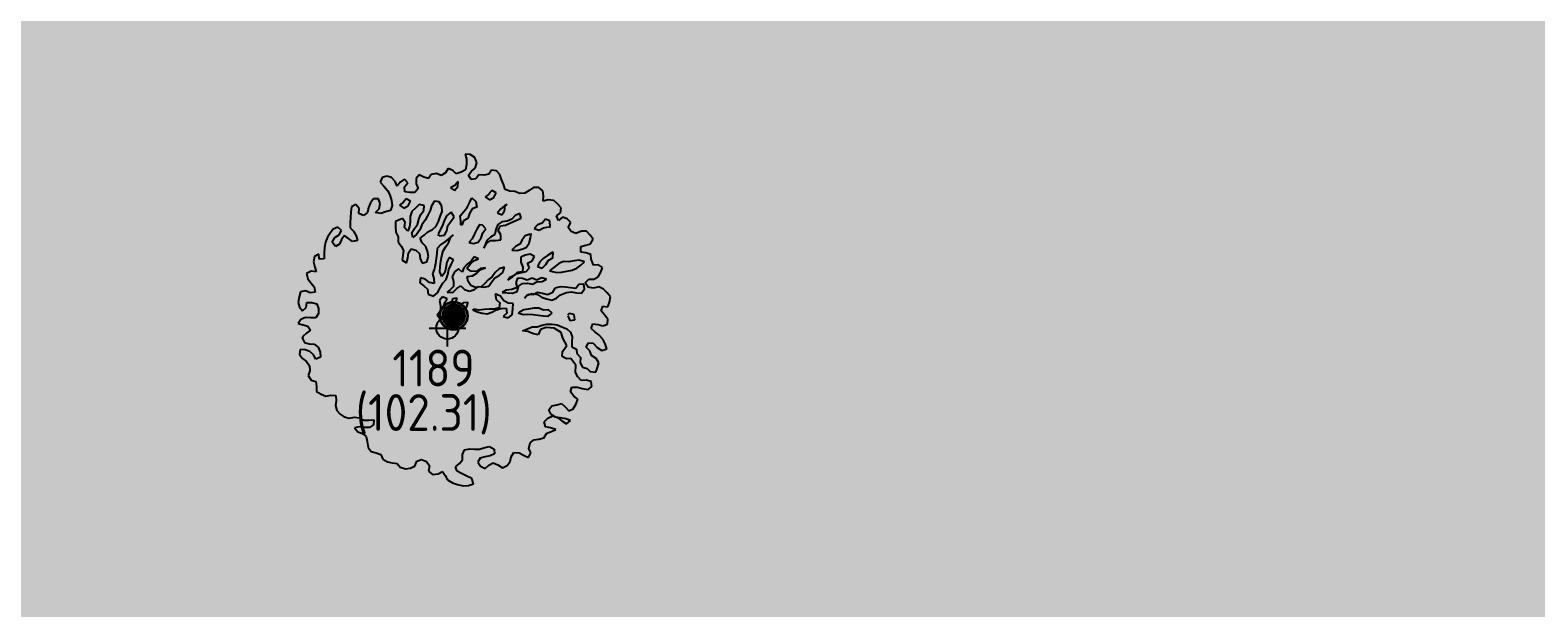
# Model space of a CAD drawing. Extents: x 9555 to 11275, y -8412 to -6382.
# Drawn here: x 10224.82 to 10233, y -8060.23 to -8057.08 of the extents above; entities that cross this region are included whole.
import ezdxf

# ---------------------------------------------------------------- set-up
doc = ezdxf.new("R2010")
doc.units = 0
doc.header["$MEASUREMENT"] = 0
doc.header["$XCLIPFRAME"] = 2
doc.header["$PDMODE"] = 33
doc.header["$PDSIZE"] = 0.12
doc.layers.get('0').update_dxf_attribs({"color": 53, "lineweight": 50})
for name, color, linetype in [('01_PROG', 7, 'Continuous'), ('02_CAT', 7, 'Continuous'), ('Conf Lotti-Retino', 253, 'Continuous'), ('GEI-Nome_P', 6, 'Continuous'), ('GEI-Punti', 7, 'Continuous'), ('Gei-Punti_3D', 3, 'Continuous'), ('GEI-Quote_P', 3, 'Continuous'), ('GEI-Simboli', 6, 'Continuous'), ('Immagine', 181, 'Continuous'), ('Ril-Aiuola_Retino', 85, 'Continuous'), ('Ril-Albero', 104, 'Continuous')]:
    doc.layers.add(name, color=color, linetype=linetype)
doc.layers.add('Ril-Albero_Tronco', color=3, linetype='Continuous', lineweight=35)
doc.styles.get("Standard").update_dxf_attribs({"font": 'isocp.shx'})
picture_1 = doc.add_image_def('image2.png', size_in_pixel=(4950, 3510))
picture_2 = doc.add_image_def('image3.png', size_in_pixel=(3510, 4950))

# ---------------------------------------------------------------- blocks, each defined once
blk = doc.blocks.new('ALB_LECCIO')
at = {"layer": 'Ril-Albero'}
for p, q in [((0.151, 1.494), (0.105, 1.496)), ((0.105, 1.496), (0.119, 1.45)), ((0.118, 1.4), (0.108, 1.351)), ((0.119, 1.45), (0.118, 1.4)), ((0.196, 1.465), (0.151, 1.494)), ((0.213, 1.417), (0.196, 1.465)), ((0.2, 1.368), (0.213, 1.417)), ((-0.663, 1.282), (-0.68, 1.239)), ((-0.619, 1.293), (-0.663, 1.282)), ((-0.575, 1.282), (-0.619, 1.293)), ((-0.543, 1.244), (-0.575, 1.282)), ((-0.456, 1.264), (-0.495, 1.238)), ((-0.423, 1.231), (-0.456, 1.264)), ((-0.319, 1.306), (-0.348, 1.271)), ((-0.348, 1.271), (-0.346, 1.222)), ((-0.277, 1.285), (-0.319, 1.306)), ((-0.233, 1.271), (-0.277, 1.285)), ((-0.207, 1.31), (-0.233, 1.271)), ((-0.159, 1.317), (-0.207, 1.31)), ((-0.117, 1.298), (-0.159, 1.317)), ((-0.077, 1.324), (-0.117, 1.298)), ((-0.051, 1.364), (-0.077, 1.324)), ((-0.008, 1.347), (-0.051, 1.364)), ((0.024, 1.314), (-0.008, 1.347)), ((0.068, 1.329), (0.024, 1.314)), ((0.108, 1.351), (0.068, 1.329)), ((0.137, 1.301), (0.164, 1.338)), ((0.161, 1.261), (0.137, 1.301)), ((0.206, 1.267), (0.161, 1.261)), ((0.164, 1.338), (0.2, 1.368)), ((0.233, 1.306), (0.206, 1.267)), ((0.281, 1.303), (0.233, 1.306)), ((0.326, 1.311), (0.281, 1.303)), ((0.351, 1.35), (0.326, 1.311)), ((0.397, 1.342), (0.351, 1.35)), ((0.428, 1.309), (0.397, 1.342)), ((0.443, 1.261), (0.428, 1.309)), ((0.462, 1.218), (0.443, 1.261)), ((-0.68, 1.239), (-0.647, 1.202)), ((-0.647, 1.202), (-0.614, 1.161)), ((-0.614, 1.161), (-0.592, 1.12)), ((-0.592, 1.12), (-0.574, 1.069)), ((-0.523, 1.202), (-0.543, 1.244)), ((-0.495, 1.238), (-0.523, 1.202)), ((-0.455, 1.194), (-0.423, 1.231)), ((-0.453, 1.149), (-0.455, 1.194)), ((-0.406, 1.141), (-0.453, 1.149)), ((-0.361, 1.143), (-0.406, 1.141)), ((-0.328, 1.18), (-0.361, 1.143)), ((-0.346, 1.222), (-0.328, 1.18)), ((0.012, 1.208), (-0.028, 1.186)), ((-0.028, 1.186), (0.007, 1.162)), ((0.007, 1.162), (0.039, 1.198)), ((0.04, 1.244), (0.012, 1.208)), ((0.039, 1.198), (0.04, 1.244)), ((0.329, 1.127), (0.292, 1.101)), ((0.323, 1.126), (0.322, 1.124)), ((0.353, 1.161), (0.323, 1.126)), ((0.392, 1.138), (0.353, 1.161)), ((0.371, 1.097), (0.392, 1.138)), ((0.477, 1.171), (0.462, 1.218)), ((0.521, 1.154), (0.477, 1.171)), ((0.567, 1.15), (0.521, 1.154)), ((0.613, 1.134), (0.567, 1.15)), ((0.659, 1.136), (0.613, 1.134)), ((0.697, 1.161), (0.659, 1.136)), ((0.74, 1.189), (0.697, 1.161)), ((0.788, 1.188), (0.74, 1.189)), ((0.824, 1.158), (0.788, 1.188)), ((0.83, 1.111), (0.824, 1.158)), ((-0.946, 1.008), (-0.952, 0.961)), ((-0.905, 1.032), (-0.946, 1.008)), ((-0.875, 0.993), (-0.905, 1.032)), ((-0.877, 0.947), (-0.875, 0.993)), ((-0.789, 1.003), (-0.797, 0.958)), ((-0.771, 1.047), (-0.789, 1.003)), ((-0.743, 1.084), (-0.771, 1.047)), ((-0.696, 1.083), (-0.743, 1.084)), ((-0.722, 0.957), (-0.69, 0.992)), ((-0.68, 1.039), (-0.696, 1.083)), ((-0.69, 0.992), (-0.68, 1.039)), ((-0.584, 0.976), (-0.63, 0.963)), ((-0.57, 1.022), (-0.584, 0.976)), ((-0.574, 1.069), (-0.57, 1.022)), ((-0.463, 1.051), (-0.5, 1.025)), ((-0.5, 1.025), (-0.461, 0.998)), ((-0.469, 1.05), (-0.47, 1.048)), ((-0.439, 1.084), (-0.469, 1.05)), ((-0.461, 0.998), (-0.421, 1.02)), ((-0.4, 1.062), (-0.439, 1.084)), ((-0.421, 1.02), (-0.4, 1.062)), ((-0.351, 0.999), (-0.386, 0.965)), ((-0.319, 1.031), (-0.351, 0.999)), ((-0.273, 1.021), (-0.319, 1.031)), ((-0.277, 0.974), (-0.273, 1.021)), ((-0.219, 0.976), (-0.241, 0.926)), ((-0.205, 1.02), (-0.219, 0.976)), ((-0.179, 1.063), (-0.205, 1.02)), ((-0.133, 1.055), (-0.179, 1.063)), ((-0.109, 1.015), (-0.133, 1.055)), ((-0.106, 0.966), (-0.109, 1.015)), ((0.093, 0.967), (0.124, 1.004)), ((0.124, 1.004), (0.146, 1.047)), ((0.172, 0.99), (0.145, 0.949)), ((0.146, 1.047), (0.168, 1.094)), ((0.168, 1.094), (0.206, 1.06)), ((0.214, 1.007), (0.172, 0.99)), ((0.206, 1.06), (0.214, 1.007)), ((0.292, 1.101), (0.331, 1.075)), ((0.331, 1.075), (0.371, 1.097)), ((0.434, 0.988), (0.404, 0.953)), ((0.47, 1.018), (0.434, 0.988)), ((0.494, 1.032), (0.47, 1.018)), ((0.47, 0.973), (0.476, 1.019)), ((0.476, 1.019), (0.494, 1.032)), ((0.827, 1.063), (0.83, 1.111)), ((0.875, 1.075), (0.827, 1.063)), ((0.926, 1.068), (0.875, 1.075)), ((0.961, 1.038), (0.926, 1.068)), ((0.993, 0.999), (0.961, 1.038)), ((0.988, 0.953), (0.993, 0.999)), ((-0.954, 0.911), (-0.958, 0.861)), ((-0.958, 0.861), (-0.958, 0.815)), ((-0.952, 0.961), (-0.954, 0.911)), ((-0.835, 0.93), (-0.877, 0.947)), ((-0.797, 0.958), (-0.835, 0.93)), ((-0.675, 0.947), (-0.722, 0.957)), ((-0.63, 0.963), (-0.675, 0.947)), ((-0.537, 0.875), (-0.538, 0.823)), ((-0.516, 0.884), (-0.537, 0.875)), ((-0.474, 0.902), (-0.516, 0.884)), ((-0.448, 0.865), (-0.474, 0.902)), ((-0.454, 0.818), (-0.448, 0.865)), ((-0.402, 0.871), (-0.408, 0.825)), ((-0.386, 0.965), (-0.402, 0.919)), ((-0.402, 0.919), (-0.402, 0.871)), ((-0.364, 0.81), (-0.336, 0.846)), ((-0.336, 0.846), (-0.324, 0.893)), ((-0.324, 0.893), (-0.307, 0.935)), ((-0.294, 0.843), (-0.314, 0.796)), ((-0.307, 0.935), (-0.277, 0.974)), ((-0.265, 0.886), (-0.294, 0.843)), ((-0.241, 0.926), (-0.265, 0.886)), ((-0.161, 0.831), (-0.142, 0.875)), ((-0.142, 0.875), (-0.126, 0.921)), ((-0.126, 0.921), (-0.106, 0.966)), ((-0.099, 0.847), (-0.12, 0.806)), ((-0.084, 0.89), (-0.099, 0.847)), ((-0.062, 0.929), (-0.084, 0.89)), ((-0.023, 0.959), (-0.062, 0.929)), ((-0.053, 0.835), (-0.025, 0.872)), ((-0.025, 0.872), (0.003, 0.918)), ((0.003, 0.918), (-0.023, 0.959)), ((0.061, 0.927), (0.093, 0.967)), ((0.066, 0.878), (0.061, 0.927)), ((0.065, 0.842), (0.066, 0.878)), ((0.075, 0.839), (0.065, 0.842)), ((0.092, 0.881), (0.075, 0.839)), ((0.131, 0.902), (0.092, 0.881)), ((0.145, 0.949), (0.131, 0.902)), ((0.241, 0.845), (0.214, 0.803)), ((0.266, 0.841), (0.243, 0.844)), ((0.296, 0.807), (0.266, 0.841)), ((0.407, 0.845), (0.391, 0.799)), ((0.404, 0.953), (0.446, 0.934)), ((0.447, 0.871), (0.407, 0.845)), ((0.434, 0.834), (0.48, 0.839)), ((0.446, 0.934), (0.47, 0.973)), ((0.494, 0.876), (0.447, 0.871)), ((0.48, 0.839), (0.525, 0.862)), ((0.537, 0.895), (0.494, 0.876)), ((0.525, 0.862), (0.576, 0.882)), ((0.569, 0.929), (0.537, 0.895)), ((0.613, 0.947), (0.569, 0.929)), ((0.576, 0.882), (0.625, 0.903)), ((0.625, 0.903), (0.613, 0.947)), ((0.775, 0.844), (0.746, 0.81)), ((0.819, 0.858), (0.775, 0.844)), ((0.85, 0.896), (0.819, 0.858)), ((0.891, 0.879), (0.85, 0.896)), ((0.894, 0.821), (0.891, 0.879)), ((0.952, 0.925), (0.988, 0.953)), ((0.969, 0.883), (0.952, 0.925)), ((1.006, 0.914), (0.969, 0.883)), ((1.049, 0.899), (1.006, 0.914)), ((1.083, 0.864), (1.049, 0.899)), ((1.058, 0.818), (1.083, 0.864)), ((-1.167, 0.727), (-1.186, 0.683)), ((-1.142, 0.766), (-1.167, 0.727)), ((-1.114, 0.803), (-1.142, 0.766)), ((-1.123, 0.682), (-1.099, 0.724)), ((-1.071, 0.822), (-1.114, 0.803)), ((-1.099, 0.724), (-1.06, 0.75)), ((-1.039, 0.791), (-1.071, 0.822)), ((-1.06, 0.75), (-1.039, 0.791)), ((-1.038, 0.706), (-1.056, 0.664)), ((-1.01, 0.745), (-1.038, 0.706)), ((-0.973, 0.715), (-1.01, 0.745)), ((-0.937, 0.689), (-0.973, 0.715)), ((-0.958, 0.815), (-0.926, 0.784)), ((-0.926, 0.784), (-0.903, 0.742)), ((-0.903, 0.742), (-0.891, 0.696)), ((-0.538, 0.823), (-0.534, 0.775)), ((-0.534, 0.775), (-0.515, 0.731)), ((-0.515, 0.731), (-0.515, 0.685)), ((-0.425, 0.783), (-0.454, 0.818)), ((-0.408, 0.825), (-0.425, 0.783)), ((-0.387, 0.771), (-0.364, 0.81)), ((-0.377, 0.725), (-0.387, 0.771)), ((-0.343, 0.753), (-0.377, 0.725)), ((-0.314, 0.796), (-0.343, 0.753)), ((-0.311, 0.718), (-0.274, 0.746)), ((-0.291, 0.677), (-0.311, 0.718)), ((-0.274, 0.746), (-0.239, 0.778)), ((-0.239, 0.778), (-0.196, 0.799)), ((-0.196, 0.799), (-0.161, 0.831)), ((-0.141, 0.764), (-0.143, 0.741)), ((-0.12, 0.806), (-0.141, 0.764)), ((-0.133, 0.74), (-0.086, 0.747)), ((-0.086, 0.747), (-0.063, 0.787)), ((-0.048, 0.714), (-0.083, 0.684)), ((-0.063, 0.787), (-0.053, 0.835)), ((-0.005, 0.751), (-0.048, 0.714)), ((-0.046, 0.683), (-0.029, 0.725)), ((-0.029, 0.725), (-0.005, 0.751)), ((0.17, 0.714), (0.139, 0.68)), ((0.193, 0.758), (0.17, 0.714)), ((0.214, 0.803), (0.193, 0.758)), ((0.227, 0.681), (0.254, 0.723)), ((0.254, 0.723), (0.271, 0.767)), ((0.271, 0.767), (0.296, 0.807)), ((0.308, 0.698), (0.29, 0.656)), ((0.342, 0.728), (0.308, 0.698)), ((0.341, 0.696), (0.388, 0.697)), ((0.38, 0.754), (0.342, 0.728)), ((0.391, 0.799), (0.38, 0.754)), ((0.388, 0.697), (0.436, 0.704)), ((0.412, 0.79), (0.434, 0.834)), ((0.435, 0.75), (0.412, 0.79)), ((0.436, 0.704), (0.435, 0.75)), ((0.635, 0.705), (0.612, 0.664)), ((0.661, 0.742), (0.635, 0.705)), ((0.709, 0.757), (0.661, 0.742)), ((0.698, 0.673), (0.712, 0.718)), ((0.712, 0.718), (0.716, 0.763)), ((0.746, 0.81), (0.792, 0.794)), ((0.792, 0.794), (0.831, 0.816)), ((0.831, 0.816), (0.876, 0.823)), ((0.876, 0.823), (0.894, 0.821)), ((1.087, 0.782), (1.058, 0.818)), ((1.131, 0.762), (1.087, 0.782)), ((1.182, 0.783), (1.131, 0.762)), ((1.228, 0.783), (1.182, 0.783)), ((1.264, 0.747), (1.228, 0.783)), ((1.291, 0.709), (1.264, 0.747)), ((1.267, 0.667), (1.291, 0.709)), ((-1.247, 0.57), (-1.288, 0.549)), ((-1.244, 0.525), (-1.247, 0.57)), ((-1.194, 0.634), (-1.198, 0.581)), ((-1.198, 0.581), (-1.198, 0.529)), ((-1.186, 0.683), (-1.194, 0.634)), ((-1.095, 0.642), (-1.123, 0.682)), ((-1.056, 0.664), (-1.095, 0.642)), ((-0.891, 0.696), (-0.937, 0.689)), ((-0.515, 0.685), (-0.486, 0.645)), ((-0.486, 0.645), (-0.464, 0.605)), ((-0.464, 0.605), (-0.476, 0.514)), ((-0.424, 0.534), (-0.417, 0.582)), ((-0.417, 0.582), (-0.395, 0.621)), ((-0.395, 0.621), (-0.351, 0.608)), ((-0.351, 0.608), (-0.316, 0.576)), ((-0.316, 0.576), (-0.311, 0.531)), ((-0.259, 0.643), (-0.291, 0.677)), ((-0.242, 0.599), (-0.259, 0.643)), ((-0.233, 0.55), (-0.242, 0.599)), ((-0.157, 0.576), (-0.169, 0.485)), ((-0.153, 0.622), (-0.157, 0.576)), ((-0.123, 0.657), (-0.153, 0.622)), ((-0.083, 0.684), (-0.123, 0.657)), ((-0.109, 0.556), (-0.098, 0.601)), ((-0.098, 0.601), (-0.071, 0.644)), ((-0.071, 0.644), (-0.046, 0.683)), ((0.139, 0.68), (0.184, 0.67)), ((0.184, 0.67), (0.227, 0.681)), ((0.278, 0.627), (0.303, 0.67)), ((0.29, 0.656), (0.278, 0.627)), ((0.303, 0.67), (0.341, 0.696)), ((0.573, 0.642), (0.538, 0.608)), ((0.538, 0.608), (0.585, 0.605)), ((0.612, 0.664), (0.573, 0.642)), ((0.585, 0.605), (0.629, 0.617)), ((0.66, 0.563), (0.62, 0.542)), ((0.629, 0.617), (0.672, 0.634)), ((0.707, 0.57), (0.66, 0.563)), ((0.672, 0.634), (0.698, 0.673)), ((0.748, 0.548), (0.707, 0.57)), ((0.869, 0.558), (0.827, 0.532)), ((0.918, 0.588), (0.869, 0.558)), ((0.917, 0.538), (0.92, 0.586)), ((0.92, 0.586), (0.918, 0.588)), ((1.176, 0.591), (1.177, 0.641)), ((1.223, 0.584), (1.176, 0.591)), ((1.177, 0.641), (1.223, 0.654)), ((1.223, 0.654), (1.267, 0.667)), ((1.269, 0.569), (1.223, 0.584)), ((1.271, 0.524), (1.269, 0.569)), ((-1.288, 0.549), (-1.297, 0.5)), ((-1.297, 0.5), (-1.284, 0.452)), ((-1.284, 0.452), (-1.272, 0.408)), ((-1.198, 0.529), (-1.244, 0.525)), ((-0.476, 0.514), (-0.437, 0.49)), ((-0.437, 0.49), (-0.424, 0.534)), ((-0.311, 0.531), (-0.293, 0.488)), ((-0.293, 0.488), (-0.247, 0.501)), ((-0.247, 0.501), (-0.233, 0.55)), ((-0.177, 0.438), (-0.197, 0.39)), ((-0.169, 0.485), (-0.177, 0.438)), ((-0.129, 0.407), (-0.125, 0.456)), ((-0.125, 0.456), (-0.118, 0.507)), ((-0.118, 0.507), (-0.109, 0.556)), ((-0.072, 0.446), (-0.083, 0.401)), ((-0.063, 0.498), (-0.072, 0.446)), ((-0.042, 0.54), (-0.063, 0.498)), ((-0.055, 0.382), (-0.045, 0.43)), ((-0.045, 0.43), (-0.023, 0.475)), ((-0.001, 0.519), (-0.042, 0.54)), ((-0.023, 0.475), (-0.001, 0.519)), ((0.044, 0.434), (0.006, 0.406)), ((0.077, 0.403), (0.044, 0.434)), ((0.094, 0.445), (0.077, 0.403)), ((0.125, 0.479), (0.094, 0.445)), ((0.122, 0.441), (0.155, 0.481)), ((0.159, 0.415), (0.122, 0.441)), ((0.163, 0.505), (0.125, 0.479)), ((0.155, 0.481), (0.188, 0.513)), ((0.188, 0.546), (0.163, 0.505)), ((0.23, 0.529), (0.188, 0.546)), ((0.188, 0.513), (0.23, 0.529)), ((0.247, 0.438), (0.207, 0.412)), ((0.213, 0.396), (0.248, 0.428)), ((0.293, 0.445), (0.247, 0.438)), ((0.248, 0.428), (0.293, 0.445)), ((0.42, 0.436), (0.385, 0.401)), ((0.469, 0.451), (0.42, 0.436)), ((0.456, 0.401), (0.469, 0.451)), ((0.62, 0.542), (0.622, 0.497)), ((0.622, 0.497), (0.639, 0.452)), ((0.639, 0.452), (0.637, 0.406)), ((0.672, 0.409), (0.702, 0.446)), ((0.684, 0.488), (0.726, 0.508)), ((0.702, 0.446), (0.684, 0.488)), ((0.726, 0.508), (0.748, 0.548)), ((0.796, 0.5), (0.777, 0.458)), ((0.777, 0.458), (0.819, 0.441)), ((0.827, 0.532), (0.796, 0.5)), ((0.819, 0.441), (0.853, 0.475)), ((0.853, 0.475), (0.877, 0.514)), ((0.877, 0.514), (0.917, 0.538)), ((0.902, 0.43), (0.888, 0.417)), ((0.938, 0.456), (0.902, 0.43)), ((0.973, 0.485), (0.938, 0.456)), ((1.016, 0.504), (0.973, 0.485)), ((1.066, 0.5), (1.016, 0.504)), ((1.048, 0.413), (1.096, 0.424)), ((1.115, 0.509), (1.066, 0.5)), ((1.096, 0.424), (1.139, 0.44)), ((1.162, 0.515), (1.115, 0.509)), ((1.139, 0.44), (1.175, 0.47)), ((1.21, 0.5), (1.162, 0.515)), ((1.175, 0.47), (1.21, 0.5)), ((1.295, 0.469), (1.271, 0.524)), ((1.34, 0.473), (1.295, 0.469)), ((1.376, 0.447), (1.34, 0.473)), ((1.363, 0.404), (1.376, 0.447)), ((-1.318, 0.414), (-1.361, 0.392)), ((-1.361, 0.392), (-1.349, 0.342)), ((-1.349, 0.342), (-1.319, 0.304)), ((-1.319, 0.304), (-1.291, 0.267)), ((-1.272, 0.408), (-1.318, 0.414)), ((-0.306, 0.353), (-0.312, 0.305)), ((-0.312, 0.305), (-0.275, 0.277)), ((-0.264, 0.338), (-0.306, 0.353)), ((-0.225, 0.309), (-0.264, 0.338)), ((-0.18, 0.3), (-0.225, 0.309)), ((-0.197, 0.39), (-0.185, 0.347)), ((-0.185, 0.347), (-0.18, 0.3)), ((-0.111, 0.364), (-0.129, 0.407)), ((-0.125, 0.258), (-0.1, 0.301)), ((-0.083, 0.401), (-0.111, 0.364)), ((-0.1, 0.301), (-0.069, 0.337)), ((-0.069, 0.337), (-0.055, 0.382)), ((0.006, 0.406), (-0.014, 0.362)), ((-0.014, 0.362), (-0.002, 0.318)), ((-0.002, 0.318), (-0.003, 0.271)), ((0.126, 0.365), (0.175, 0.371)), ((0.135, 0.318), (0.126, 0.365)), ((0.159, 0.28), (0.135, 0.318)), ((0.207, 0.412), (0.159, 0.415)), ((0.201, 0.263), (0.159, 0.28)), ((0.175, 0.371), (0.213, 0.396)), ((0.289, 0.298), (0.254, 0.268)), ((0.318, 0.334), (0.289, 0.298)), ((0.355, 0.36), (0.318, 0.334)), ((0.324, 0.275), (0.35, 0.313)), ((0.35, 0.313), (0.38, 0.351)), ((0.385, 0.401), (0.355, 0.36)), ((0.38, 0.351), (0.42, 0.374)), ((0.42, 0.374), (0.456, 0.401)), ((0.502, 0.333), (0.544, 0.36)), ((0.512, 0.351), (0.506, 0.335)), ((0.553, 0.371), (0.512, 0.351)), ((0.544, 0.36), (0.579, 0.389)), ((0.588, 0.401), (0.553, 0.371)), ((0.591, 0.349), (0.576, 0.306)), ((0.576, 0.306), (0.587, 0.262)), ((0.579, 0.389), (0.626, 0.4)), ((0.637, 0.406), (0.588, 0.401)), ((0.637, 0.347), (0.591, 0.349)), ((0.599, 0.276), (0.636, 0.3)), ((0.626, 0.4), (0.672, 0.409)), ((0.636, 0.3), (0.683, 0.303)), ((0.681, 0.331), (0.637, 0.347)), ((0.725, 0.348), (0.681, 0.331)), ((0.683, 0.303), (0.728, 0.294)), ((0.769, 0.331), (0.725, 0.348)), ((0.728, 0.294), (0.77, 0.315)), ((0.811, 0.351), (0.769, 0.331)), ((0.77, 0.315), (0.818, 0.319)), ((0.859, 0.34), (0.811, 0.351)), ((0.818, 0.319), (0.859, 0.34)), ((0.888, 0.417), (0.95, 0.401)), ((0.95, 0.401), (0.999, 0.404)), ((0.999, 0.404), (1.048, 0.413)), ((1.159, 0.291), (1.131, 0.252)), ((1.204, 0.294), (1.159, 0.291)), ((1.21, 0.249), (1.204, 0.294)), ((1.217, 0.306), (1.249, 0.338)), ((1.244, 0.264), (1.217, 0.306)), ((1.249, 0.338), (1.297, 0.34)), ((1.297, 0.34), (1.336, 0.361)), ((1.336, 0.361), (1.363, 0.404)), ((-1.431, 0.176), (-1.439, 0.124)), ((-1.417, 0.222), (-1.431, 0.176)), ((-1.371, 0.233), (-1.417, 0.222)), ((-1.329, 0.212), (-1.371, 0.233)), ((-1.282, 0.22), (-1.329, 0.212)), ((-1.291, 0.267), (-1.282, 0.22)), ((-0.275, 0.277), (-0.241, 0.246)), ((-0.241, 0.246), (-0.235, 0.201)), ((-0.235, 0.201), (-0.188, 0.181)), ((-0.188, 0.181), (-0.151, 0.213)), ((-0.151, 0.213), (-0.125, 0.258)), ((-0.104, 0.177), (-0.13, 0.141)), ((-0.13, 0.141), (-0.123, 0.093)), ((-0.06, 0.156), (-0.104, 0.177)), ((-0.086, 0.119), (-0.06, 0.156)), ((-0.036, 0.238), (-0.064, 0.217)), ((-0.059, 0.22), (-0.007, 0.217)), ((-0.003, 0.271), (-0.036, 0.238)), ((-0.012, 0.157), (-0.021, 0.112)), ((0.033, 0.165), (-0.012, 0.157)), ((-0.007, 0.217), (0.028, 0.253)), ((0.016, 0.121), (0.033, 0.165)), ((0.028, 0.253), (0.066, 0.279)), ((0.066, 0.279), (0.1, 0.245)), ((0.1, 0.245), (0.146, 0.229)), ((0.146, 0.229), (0.193, 0.245)), ((0.193, 0.245), (0.231, 0.271)), ((0.254, 0.268), (0.201, 0.263)), ((0.231, 0.271), (0.28, 0.264)), ((0.28, 0.264), (0.324, 0.275)), ((0.432, 0.181), (0.383, 0.203)), ((0.383, 0.203), (0.392, 0.152)), ((0.392, 0.152), (0.426, 0.12)), ((0.462, 0.142), (0.432, 0.181)), ((0.487, 0.239), (0.448, 0.215)), ((0.448, 0.215), (0.495, 0.213)), ((0.503, 0.118), (0.462, 0.142)), ((0.538, 0.244), (0.487, 0.239)), ((0.495, 0.213), (0.544, 0.21)), ((0.587, 0.262), (0.538, 0.244)), ((0.544, 0.21), (0.586, 0.226)), ((0.586, 0.226), (0.599, 0.27)), ((0.599, 0.27), (0.6, 0.278)), ((0.679, 0.192), (0.656, 0.16)), ((0.679, 0.192), (0.726, 0.207)), ((0.69, 0.198), (0.679, 0.192)), ((0.679, 0.192), (0.679, 0.192)), ((0.735, 0.194), (0.69, 0.198)), ((0.726, 0.207), (0.775, 0.199)), ((0.775, 0.216), (0.735, 0.194)), ((0.822, 0.208), (0.775, 0.216)), ((0.775, 0.199), (0.814, 0.174)), ((0.814, 0.174), (0.86, 0.158)), ((0.869, 0.194), (0.822, 0.208)), ((0.86, 0.158), (0.909, 0.146)), ((0.912, 0.213), (0.869, 0.194)), ((0.909, 0.146), (0.952, 0.165)), ((0.937, 0.256), (0.912, 0.213)), ((0.985, 0.269), (0.937, 0.256)), ((0.952, 0.165), (0.988, 0.195)), ((1.036, 0.264), (0.985, 0.269)), ((0.988, 0.195), (1.043, 0.215)), ((1.131, 0.252), (1.036, 0.264)), ((1.043, 0.215), (1.088, 0.221)), ((1.088, 0.221), (1.137, 0.214)), ((1.137, 0.214), (1.183, 0.21)), ((1.183, 0.21), (1.21, 0.249)), ((1.294, 0.257), (1.244, 0.264)), ((1.343, 0.268), (1.294, 0.257)), ((1.387, 0.247), (1.343, 0.268)), ((1.419, 0.214), (1.387, 0.247)), ((1.452, 0.176), (1.419, 0.214)), ((1.442, 0.126), (1.452, 0.176)), ((-1.439, 0.124), (-1.428, 0.081)), ((-1.428, 0.081), (-1.398, 0.046)), ((-1.398, 0.046), (-1.366, 0.078)), ((-1.366, 0.078), (-1.36, 0.124)), ((-1.36, 0.124), (-1.314, 0.122)), ((-1.314, 0.122), (-1.267, 0.112)), ((-1.25, 0.022), (-1.277, -0.018)), ((-1.267, 0.112), (-1.25, 0.069)), ((-1.25, 0.069), (-1.25, 0.022)), ((-0.121, 0.045), (-0.153, 0.007)), ((-0.153, 0.007), (-0.131, -0.018)), ((-0.134, -0.021), (-0.088, 0.003)), ((-0.123, 0.093), (-0.121, 0.045)), ((-0.091, 0.074), (-0.086, 0.119)), ((-0.064, 0.037), (-0.091, 0.074)), ((-0.088, 0.003), (-0.044, 0.014)), ((-0.028, 0.065), (-0.064, 0.037)), ((-0.044, 0.014), (0, 0)), ((-0.021, 0.112), (-0.028, 0.065)), ((-0.027, 0.04), (-0.003, 0.079)), ((0.015, 0.057), (-0.027, 0.04)), ((-0.003, 0.079), (0.016, 0.121)), ((0, 0), (0.038, 0.026)), ((0.047, 0.094), (0.015, 0.057)), ((0.038, 0.026), (0.072, 0.058)), ((0.087, 0.12), (0.047, 0.094)), ((0.072, 0.058), (0.118, 0.077)), ((0.134, 0.123), (0.087, 0.12)), ((0.118, 0.077), (0.134, 0.123)), ((0.187, 0.063), (0.174, 0.053)), ((0.176, 0.055), (0.218, 0.036)), ((0.234, 0.053), (0.187, 0.063)), ((0.218, 0.036), (0.263, 0.024)), ((0.281, 0.058), (0.234, 0.053)), ((0.263, 0.024), (0.309, 0.018)), ((0.328, 0.062), (0.281, 0.058)), ((0.309, 0.018), (0.353, 0.033)), ((0.374, 0.062), (0.328, 0.062)), ((0.353, 0.033), (0.394, 0.055)), ((0.422, 0.074), (0.374, 0.062)), ((0.394, 0.055), (0.44, 0.067)), ((0.426, 0.12), (0.422, 0.074)), ((0.44, 0.067), (0.485, 0.07)), ((0.491, 0.025), (0.457, -0.007)), ((0.485, 0.07), (0.491, 0.025)), ((0.549, 0.115), (0.503, 0.118)), ((0.504, -0.019), (0.54, 0.009)), ((0.54, 0.009), (0.548, 0.066)), ((0.548, 0.066), (0.549, 0.115)), ((0.596, 0.027), (0.642, 0.012)), ((0.61, 0.033), (0.601, 0.027)), ((0.648, 0.057), (0.61, 0.033)), ((0.642, 0.012), (0.687, 0.014)), ((0.693, 0.063), (0.648, 0.057)), ((0.687, 0.014), (0.735, 0.013)), ((0.741, 0.072), (0.693, 0.063)), ((0.735, 0.013), (0.828, 0.001)), ((0.788, 0.07), (0.741, 0.072)), ((0.831, 0.052), (0.788, 0.07)), ((0.828, 0.001), (0.874, -0.002)), ((0.876, 0.056), (0.831, 0.052)), ((0.874, -0.002), (0.912, 0.026)), ((0.912, 0.026), (0.876, 0.056)), ((1.07, 0.023), (1.054, 0.005)), ((1.114, 0.011), (1.07, 0.023)), ((1.12, -0.036), (1.114, 0.011)), ((1.366, 0.045), (1.379, 0.088)), ((1.396, 0.009), (1.366, 0.045)), ((1.379, 0.088), (1.425, 0.082)), ((1.427, -0.032), (1.396, 0.009)), ((1.425, 0.082), (1.442, 0.126)), ((-1.414, -0.035), (-1.44, -0.072)), ((-1.44, -0.072), (-1.393, -0.082)), ((-1.371, -0.016), (-1.414, -0.035)), ((-1.393, -0.082), (-1.351, -0.097)), ((-1.323, -0.018), (-1.371, -0.016)), ((-1.325, -0.134), (-1.361, -0.16)), ((-1.351, -0.097), (-1.325, -0.134)), ((-1.277, -0.018), (-1.323, -0.018)), ((0.457, -0.007), (0.504, -0.019)), ((0.637, -0.138), (0.682, -0.121)), ((0.685, -0.145), (0.637, -0.138)), ((0.682, -0.121), (0.727, -0.103)), ((0.727, -0.103), (0.773, -0.102)), ((0.773, -0.102), (0.818, -0.087)), ((0.804, -0.128), (0.781, -0.175)), ((0.855, -0.107), (0.804, -0.128)), ((0.818, -0.087), (0.862, -0.077)), ((0.93, -0.115), (0.855, -0.107)), ((0.862, -0.077), (0.912, -0.076)), ((0.912, -0.076), (0.959, -0.084)), ((0.994, -0.154), (0.93, -0.115)), ((0.959, -0.084), (1.002, -0.101)), ((1.002, -0.101), (1.047, -0.121)), ((1.047, -0.121), (1.082, -0.15)), ((1.055, 0), (1.075, -0.042)), ((1.075, -0.042), (1.12, -0.036)), ((1.271, -0.118), (1.288, -0.074)), ((1.305, -0.149), (1.271, -0.118)), ((1.288, -0.074), (1.338, -0.08)), ((1.338, -0.08), (1.38, -0.093)), ((1.38, -0.093), (1.423, -0.078)), ((1.423, -0.078), (1.427, -0.032)), ((-1.396, -0.19), (-1.402, -0.206)), ((-1.402, -0.204), (-1.38, -0.247)), ((-1.361, -0.16), (-1.396, -0.19)), ((-1.38, -0.247), (-1.336, -0.259)), ((-1.336, -0.259), (-1.29, -0.263)), ((-1.29, -0.263), (-1.253, -0.291)), ((0.73, -0.164), (0.685, -0.145)), ((0.781, -0.175), (0.73, -0.164)), ((1.01, -0.207), (0.994, -0.154)), ((1.006, -0.33), (1.046, -0.275)), ((1.046, -0.275), (1.01, -0.207)), ((1.082, -0.15), (1.097, -0.193)), ((1.097, -0.193), (1.093, -0.239)), ((1.093, -0.239), (1.094, -0.288)), ((1.225, -0.291), (1.246, -0.25)), ((1.246, -0.25), (1.292, -0.254)), ((1.292, -0.254), (1.329, -0.293)), ((1.343, -0.175), (1.305, -0.149)), ((1.381, -0.217), (1.343, -0.175)), ((1.403, -0.259), (1.381, -0.217)), ((1.416, -0.305), (1.403, -0.259)), ((-1.421, -0.311), (-1.426, -0.357)), ((-1.426, -0.357), (-1.398, -0.394)), ((-1.375, -0.314), (-1.421, -0.311)), ((-1.398, -0.394), (-1.361, -0.423)), ((-1.33, -0.33), (-1.375, -0.314)), ((-1.297, -0.361), (-1.33, -0.33)), ((-1.275, -0.4), (-1.297, -0.361)), ((-1.232, -0.383), (-1.275, -0.4)), ((-1.253, -0.291), (-1.236, -0.336)), ((-1.236, -0.336), (-1.232, -0.383)), ((1.004, -0.376), (1.006, -0.33)), ((1.043, -0.398), (1.004, -0.376)), ((1.084, -0.394), (1.043, -0.398)), ((1.129, -0.458), (1.084, -0.394)), ((1.094, -0.288), (1.136, -0.31)), ((1.136, -0.31), (1.14, -0.349)), ((1.14, -0.349), (1.172, -0.387)), ((1.172, -0.387), (1.17, -0.434)), ((1.259, -0.325), (1.225, -0.291)), ((1.275, -0.367), (1.259, -0.325)), ((1.319, -0.394), (1.275, -0.367)), ((1.343, -0.434), (1.319, -0.394)), ((1.329, -0.293), (1.371, -0.32)), ((1.371, -0.32), (1.416, -0.305)), ((-1.361, -0.423), (-1.335, -0.462)), ((-1.33, -0.509), (-1.347, -0.551)), ((-1.347, -0.551), (-1.32, -0.597)), ((-1.335, -0.462), (-1.33, -0.509)), ((1.127, -0.525), (1.129, -0.458)), ((1.148, -0.566), (1.127, -0.525)), ((1.17, -0.434), (1.191, -0.474)), ((1.191, -0.474), (1.236, -0.489)), ((1.236, -0.489), (1.264, -0.516)), ((1.264, -0.516), (1.316, -0.521)), ((1.316, -0.521), (1.33, -0.477)), ((1.33, -0.477), (1.343, -0.434)), ((-1.32, -0.597), (-1.276, -0.608)), ((-1.276, -0.608), (-1.27, -0.655)), ((-1.27, -0.655), (-1.268, -0.7)), ((1.082, -0.704), (1.094, -0.659)), ((1.094, -0.659), (1.145, -0.662)), ((1.145, -0.662), (1.19, -0.672)), ((1.18, -0.6), (1.148, -0.566)), ((1.227, -0.596), (1.18, -0.6)), ((1.19, -0.672), (1.243, -0.683)), ((1.272, -0.608), (1.227, -0.596)), ((1.243, -0.683), (1.277, -0.653)), ((1.277, -0.653), (1.272, -0.608)), ((-1.268, -0.7), (-1.225, -0.725)), ((-1.225, -0.725), (-1.182, -0.744)), ((-1.182, -0.744), (-1.138, -0.733)), ((-1.138, -0.733), (-1.092, -0.739)), ((-1.087, -0.786), (-1.093, -0.831)), ((-1.093, -0.831), (-1.082, -0.875)), ((-1.092, -0.739), (-1.087, -0.786)), ((0.881, -0.869), (0.909, -0.832)), ((0.909, -0.832), (0.954, -0.824)), ((0.954, -0.824), (0.998, -0.811)), ((0.998, -0.811), (1.031, -0.844)), ((1.111, -0.745), (1.082, -0.704)), ((1.107, -0.862), (1.133, -0.815)), ((1.148, -0.771), (1.111, -0.745)), ((1.133, -0.815), (1.148, -0.771)), ((-1.082, -0.875), (-1.052, -0.91)), ((-1.052, -0.91), (-1.012, -0.935)), ((-1.012, -0.935), (-0.968, -0.946)), ((-0.968, -0.946), (-0.918, -0.939)), ((-0.918, -0.939), (-0.872, -0.943)), ((-0.872, -0.943), (-0.833, -0.966)), ((-0.833, -0.966), (-0.785, -0.965)), ((-0.785, -0.965), (-0.739, -0.963)), ((-0.739, -0.963), (-0.743, -1.01)), ((0.837, -0.98), (0.872, -0.946)), ((0.872, -0.946), (0.916, -0.925)), ((0.902, -0.912), (0.881, -0.869)), ((0.941, -0.938), (0.902, -0.912)), ((0.916, -0.925), (0.962, -0.941)), ((0.988, -0.944), (0.941, -0.938)), ((0.962, -0.941), (1.002, -0.973)), ((1.039, -0.953), (0.988, -0.944)), ((1.002, -0.973), (1.045, -1)), ((1.031, -0.844), (1.065, -0.879)), ((1.081, -0.97), (1.039, -0.953)), ((1.045, -1), (1.081, -0.97)), ((1.065, -0.879), (1.107, -0.862)), ((-0.874, -1.028), (-0.919, -1.036)), ((-0.919, -1.036), (-0.888, -1.074)), ((-0.888, -1.074), (-0.845, -1.088)), ((-0.827, -1.035), (-0.874, -1.028)), ((-0.845, -1.088), (-0.809, -1.118)), ((-0.78, -1.035), (-0.827, -1.035)), ((-0.743, -1.01), (-0.78, -1.035)), ((0.835, -1.13), (0.861, -1.086)), ((0.848, -1.028), (0.837, -0.98)), ((0.895, -1.036), (0.848, -1.028)), ((0.861, -1.086), (0.904, -1.07)), ((0.945, -1.051), (0.895, -1.036)), ((0.904, -1.07), (0.945, -1.051)), ((-0.809, -1.118), (-0.8, -1.165)), ((-0.8, -1.165), (-0.792, -1.22)), ((-0.792, -1.22), (-0.764, -1.257)), ((0.081, -1.283), (0.101, -1.24)), ((0.101, -1.24), (0.148, -1.231)), ((0.148, -1.231), (0.194, -1.235)), ((0.194, -1.235), (0.24, -1.233)), ((0.24, -1.233), (0.287, -1.218)), ((0.287, -1.218), (0.332, -1.211)), ((0.332, -1.211), (0.375, -1.234)), ((0.375, -1.234), (0.379, -1.279)), ((0.696, -1.228), (0.707, -1.177)), ((0.714, -1.269), (0.696, -1.228)), ((0.707, -1.177), (0.741, -1.149)), ((0.741, -1.149), (0.788, -1.143)), ((0.788, -1.143), (0.835, -1.13)), ((-0.764, -1.257), (-0.717, -1.27)), ((-0.717, -1.27), (-0.673, -1.284)), ((-0.673, -1.284), (-0.656, -1.327)), ((-0.656, -1.327), (-0.614, -1.353)), ((-0.614, -1.353), (-0.569, -1.362)), ((-0.569, -1.362), (-0.524, -1.368)), ((-0.524, -1.368), (-0.494, -1.402)), ((-0.402, -1.411), (-0.359, -1.391)), ((-0.359, -1.391), (-0.34, -1.347)), ((-0.34, -1.347), (-0.297, -1.33)), ((-0.297, -1.33), (-0.253, -1.349)), ((-0.253, -1.349), (-0.224, -1.39)), ((-0.224, -1.39), (-0.232, -1.439)), ((0.016, -1.397), (0.053, -1.367)), ((0.053, -1.367), (0.083, -1.332)), ((0.083, -1.332), (0.081, -1.283)), ((0.245, -1.317), (0.222, -1.356)), ((0.222, -1.356), (0.248, -1.393)), ((0.29, -1.306), (0.245, -1.317)), ((0.248, -1.393), (0.29, -1.415)), ((0.336, -1.296), (0.29, -1.306)), ((0.29, -1.415), (0.325, -1.383)), ((0.325, -1.383), (0.364, -1.362)), ((0.379, -1.279), (0.336, -1.296)), ((0.364, -1.362), (0.408, -1.379)), ((0.408, -1.379), (0.453, -1.408)), ((0.453, -1.408), (0.496, -1.387)), ((0.496, -1.387), (0.522, -1.349)), ((0.522, -1.349), (0.533, -1.305)), ((0.533, -1.305), (0.556, -1.264)), ((0.556, -1.264), (0.607, -1.27)), ((0.607, -1.27), (0.651, -1.292)), ((0.651, -1.292), (0.693, -1.313)), ((0.693, -1.313), (0.714, -1.269)), ((-0.494, -1.402), (-0.447, -1.416)), ((-0.447, -1.416), (-0.402, -1.411)), ((-0.232, -1.439), (-0.196, -1.47)), ((-0.196, -1.47), (-0.145, -1.462)), ((-0.145, -1.462), (-0.105, -1.44)), ((-0.105, -1.44), (-0.079, -1.478)), ((-0.079, -1.478), (-0.058, -1.52)), ((-0.058, -1.52), (-0.011, -1.545)), ((0.032, -1.439), (0.016, -1.397)), ((0.073, -1.46), (0.032, -1.439)), ((0.122, -1.484), (0.073, -1.46)), ((0.168, -1.505), (0.122, -1.484)), ((0.183, -1.554), (0.168, -1.505)), ((-0.011, -1.545), (0.035, -1.563)), ((0.035, -1.563), (0.088, -1.573)), ((0.088, -1.573), (0.136, -1.571)), ((0.136, -1.571), (0.183, -1.554))]:
    blk.add_line(p, q, dxfattribs=at)
at = {"layer": 'Ril-Albero', "const_width": 0.113, "flags": 128}
blk.add_lwpolyline([(0.04, -0.04, 1), (-0.04, 0.04, 1)], format="xyb", close=True, dxfattribs=at)
blk = doc.blocks.new('20043-1_Prog-Confini')
at = {"layer": 'Conf Lotti-Retino'}
blk.add_hatch(color=41, dxfattribs=at).paths.add_polyline_path([(10249.9068, -8002.4814), (10270.6217, -8021.32), (10220.1613, -8076.8064), (10199.4463, -8057.9679)])
blk = doc.blocks.new('-Fgl. 957E Estratto Foglio Intero_PostFR2')
at = {"layer": 'Immagine'}
image = blk.add_image(picture_1, insert=(9917.2837, -8422.5093), size_in_units=(838.1827, 594.3477), rotation=0.0010902, dxfattribs=at)
image.set_boundary_path([(308.7556, 193.629), (4680.1613, 3410.4582)])
image.dxf.flags = 15
blk = doc.blocks.new('-Fgl. 958 Estratto Foglio Intero_PostFR3')
at = {"layer": 'Immagine'}
image = blk.add_image(picture_2, insert=(9716.786, -8308.1751), size_in_units=(1485.8143, 2095.3791), rotation=-0.0010435, dxfattribs=at)
image.set_boundary_path([(486.98583, 415.04353), (2987.8801, 4584.84325)])
image.dxf.flags = 15
blk = doc.blocks.new('- Fogli_Unione (Estratti_20043_SpostatoComeAll.957E_SuRIL_PostFR1-FR2-FR3 (2021-02-08)')
for name in ['-Fgl. 958 Estratto Foglio Intero_PostFR3', '-Fgl. 957E Estratto Foglio Intero_PostFR2']:
    blk.add_blockref(name, (0, 0))
blk = doc.blocks.new('2493-1_PostFRAZ')
at = {"layer": '02_CAT'}
blk.add_blockref('- Fogli_Unione (Estratti_20043_SpostatoComeAll.957E_SuRIL_PostFR1-FR2-FR3 (2021-02-08)', (2.4006, 6.7638), dxfattribs=at)

msp = doc.modelspace()

# ---------------------------------------------------------------- hatches: boundary and pattern name
at = {"layer": 'Ril-Aiuola_Retino'}
h = msp.add_hatch(dxfattribs=at)
h.set_pattern_fill('TEXTURE', color=256, scale=3, angle=90)
h.set_pattern_definition([(90, (-1.44, 2.16), (-2.28, 1.32), [0.12, -2.01, 0.09, -0.87, 0.18, -2.13]), (100, (-2.67, 1.59), (-2.85344285, 0.80676137), [0.21, -0.51, 0.27, -1.59, 0.15, -1.98]), (110, (-1.71, 1.29), (-2.20976253, 1.33470954), [0.24, -1.65, 0.21, -1.23, 0.15, -0.96]), (120, (-1.53, 2.16), (-2.5405187, -0.21969256), [0.15, -0.99, 0.12, -1.47, 0.09, -1.95]), (130, (-2.19, 1.32), (-2.16370355, 0.33835917), [0.12, -1.32, 0.09, -0.84, 0.24, -1.53]), (140, (-1.11, 1.77), (-2.35733494, -0.80247865), [0.06, -1.11, 0.15, -1.83, 0.18, -0.93]), (150, (-1.32, 1.86), (-2.23707658, -0.9947303), [0.15, -1.23, 0.06, -1.44, 0.12, -1.11]), (160, (-0.96, 1.53), (-2.15586848, -1.0989227), [0.09, -0.57, 0.18, -0.96, 0.12, -1.32]), (170, (-2.73, 1.68), (-1.6471945, -2.08565344), [0.21, -1.32, 0.09, -1.56, 0.18, -1.47]), (180, (-1.44, 1.86), (-1.11, -2.64), [0.18, -0.93, 0.12, -1.83, 0.06, -1.86]), (190, (-2.37, 1.38), (-1.4514529, -2.4797146), [0.21, -1.17, 0.18, -0.96, 0.21, -2.19]), (200, (-0.66, 1.17), (-0.81691138, -2.40440342), [0.24, -0.78, 0.12, -1.59, 0.18, -1.74]), (210, (-1.02, 0.36), (-0.28492268, -2.86649944), [0.15, -2.01, 0.18, -0.93, 0.21, -1.23]), (220, (-0.36, 1.02), (-0.71266081, -2.79107767), [0.09, -0.66, 0.12, -1.29, 0.24, -1.68]), (230, (-2.76, 0.12), (0.34205688, -2.20596852), [0.18, -1.08, 0.21, -0.93, 0.12, -1.26]), (240, (-0.18, 2.61), (1.2076726, -2.04824972), [0.12, -0.84, 0.24, -1.86, 0.21, -1.71]), (250, (-1.86, 0.63), (1.6242869, -2.37901074), [0.18, -1.26, 0.15, -1.14, 0.12, -1.83]), (260, (-1.14, 0.81), (1.69123165, -2.15644047), [0.27, -0.99, 0.18, -1.35, 0.24, -1.32])])
h.paths.add_polyline_path([(10234.934, -8089.7254), (10227.9105, -8083.2986, 0.365549), (10226.5966, -8083.6157), (10226.5966, -8083.6062), (10214.12, -8097.1699), (10214.12, -8097.1677, 0.445821), (10214.4657, -8100.4743), (10215.954, -8101.8182)])
h.paths.add_polyline_path([(10220.1222, -8091.293, -1), (10220.8222, -8091.293, -1)], flags=16)
h.paths.add_polyline_path([(10227.6452, -8085.6332), (10227.0923, -8085.1264), (10227.5992, -8084.5736), (10228.152, -8085.0804)], flags=16)
h.paths.add_polyline_path([(10228.8426, -8085.773), (10228.3988, -8085.3692), (10228.8025, -8084.9254), (10229.2464, -8085.3291)], flags=16)
h.paths.add_polyline_path([(10214.5303, -8098.6348), (10214.1248, -8099.0771), (10213.6825, -8098.6716), (10214.088, -8098.2293)], flags=16)
h.paths.add_polyline_path([(10250.7403, -8041.6209), (10250.7401, -8041.6209), (10250.7402, -8041.621)])
h.paths.add_polyline_path([(10236.1308, -8061.5953, 0.176421), (10236.4182, -8059.3611, 0.080733), (10234.7238, -8055.1481), (10234.2406, -8055.6738), (10220.9281, -8043.4254), (10222.0175, -8042.2536), (10221.7572, -8042.0168), (10213.7142, -8050.859), (10223.2455, -8059.6409), (10202.6576, -8081.4279), (10205.0035, -8083.5251), (10209.386, -8087.6123), (10206.1571, -8091.1455), (10206.8288, -8091.7585, 0.443731), (10208.6811, -8091.5347), (10209.0111, -8091.1747)])
h.paths.add_polyline_path([(10207.2758, -8083.3583, -1), (10207.0258, -8083.3583, -1)], flags=16)
h.paths.add_polyline_path([(10227.0478, -8058.6369, -1), (10227.1978, -8058.6369, -1)], flags=16)
h.paths.add_polyline_path([(10228.8582, -8052.6611, -1), (10229.0582, -8052.6611, -1)], flags=0)
h.paths.add_polyline_path([(10234.4539, -8057.5158, -1), (10234.6534, -8057.5158, -1)], flags=16)
h.paths.add_polyline_path([(10207.0121, -8090.5419), (10207.4919, -8090.9804), (10207.9304, -8090.5006), (10207.4506, -8090.0621)], flags=16)
h.paths.add_polyline_path([(10207.6021, -8091.0199), (10207.9343, -8091.3235), (10208.2379, -8090.9913), (10207.9057, -8090.6877)], flags=16)
h.paths.add_polyline_path([(10217.7695, -8080.6936), (10218.0399, -8080.3987), (10217.6345, -8080.027), (10217.3641, -8080.3219)], flags=16)
h.paths.add_polyline_path([(10221.5517, -8074.969), (10221.9555, -8074.5251), (10222.3993, -8074.9289), (10221.9956, -8075.3727)], flags=16)
h.paths.add_polyline_path([(10228.8023, -8065.8018), (10229.1387, -8065.4319), (10229.5086, -8065.7684), (10229.1722, -8066.1382)], flags=16)
h.paths.add_polyline_path([(10232.0649, -8061.461), (10232.5828, -8061.9321), (10233.0538, -8061.4142), (10232.5359, -8060.9432)], flags=16)
h.paths.add_polyline_path([(10235.2448, -8058.5821), (10235.5813, -8058.2122), (10235.9511, -8058.5487), (10235.6147, -8058.9185)], flags=16)
h.paths.add_polyline_path([(10233.6938, -8056.0682), (10234.1933, -8056.0466), (10234.215, -8056.5461), (10233.7155, -8056.5678)], flags=16)
h.paths.add_polyline_path([(10215.8509, -8052.1146), (10216.12, -8051.8187), (10216.4159, -8052.0878), (10216.1468, -8052.3837)], flags=16)
edge = h.paths.add_edge_path(flags=16)
edge.add_arc((10231.0331, -8055.8392), 1.0682, 172.38385, 282.38385, ccw=False)
edge.add_arc((10229.7452, -8054.6543), 1.0682, 172.38385, 282.38385, ccw=False)
edge.add_arc((10228.4574, -8053.4694), 1.0682, 172.38385, 282.38385, ccw=False)
edge.add_arc((10227.1696, -8052.2845), 1.0682, 172.38385, 282.38385, ccw=False)
edge.add_arc((10225.8817, -8051.0996), 1.0682, 172.38385, 282.38385, ccw=False)
edge.add_arc((10224.5939, -8049.9147), 1.0682, 172.38385, 282.38385, ccw=False)
edge.add_arc((10223.3061, -8048.7298), 1.0682, 172.38385, 282.38385, ccw=False)
edge.add_arc((10222.0182, -8047.5449), 1.0682, 172.38385, 282.38385, ccw=False)
edge.add_arc((10220.7304, -8046.36), 1.0682, 172.38385, 282.38385, ccw=False)
edge.add_arc((10219.9454, -8045.4969), 0.7717, 139.22284, 249.22284, ccw=False)
edge.add_arc((10219.9662, -8045.4484), 0.7575, 33.03243, 143.03243, ccw=False)
edge.add_arc((10220.8304, -8046.0788), 1.0682, -7.61615, 102.38385, ccw=False)
edge.add_arc((10222.1182, -8047.2637), 1.0682, -7.61615, 102.38385, ccw=False)
edge.add_arc((10223.406, -8048.4486), 1.0682, -7.61615, 102.38385, ccw=False)
edge.add_arc((10224.6939, -8049.6335), 1.0682, -7.61615, 102.38385, ccw=False)
edge.add_arc((10225.9817, -8050.8184), 1.0682, -7.61615, 102.38385, ccw=False)
edge.add_arc((10227.2695, -8052.0033), 1.0682, -7.61615, 102.38385, ccw=False)
edge.add_arc((10228.5574, -8053.1882), 1.0682, -7.61615, 102.38385, ccw=False)
edge.add_arc((10229.8452, -8054.3731), 1.0682, -7.61615, 102.38385, ccw=False)
edge.add_arc((10231.133, -8055.558), 1.0682, -7.61615, 102.38385, ccw=False)
edge.add_arc((10231.3128, -8055.9656), 0.9184, -93.16229, 16.83771, ccw=False)

# ---------------------------------------------------------------- linework, layer by layer
at = {"layer": 'GEI-Punti'}
msp.add_point((10227.0887, -8058.7037), dxfattribs=at)
at = {"layer": 'Gei-Punti_3D'}
msp.add_point((10227.0887, -8058.7037, 102.3063), dxfattribs=at)
at = {"layer": 'GEI-Simboli'}
for p, q in [((10227.0887, -8058.8037), (10227.0887, -8058.6037)), ((10226.9887, -8058.7037), (10227.1887, -8058.7037))]:
    msp.add_line(p, q, dxfattribs=at)
at = {"layer": 'Ril-Albero_Tronco'}
msp.add_circle((10227.1228, -8058.6369), 0.075, dxfattribs=at)

# ---------------------------------------------------------------- block references
at = {"layer": '01_PROG'}
msp.add_blockref('20043-1_Prog-Confini', (0, 0), dxfattribs=at)
at = {"layer": '02_CAT'}
msp.add_blockref('2493-1_PostFRAZ', (0, 0), dxfattribs=at)
at = {"layer": 'Ril-Albero', "xscale": 0.5873042711289646, "yscale": 0.5873042711289646, "zscale": 0.5873042711289646}
msp.add_blockref('ALB_LECCIO', (10227.1228, -8058.6369), dxfattribs=at)

# ---------------------------------------------------------------- texts
at = {"layer": 'GEI-Nome_P'}
msp.add_text('1189', height=0.2, dxfattribs=at).set_placement((10226.7893, -8059.0208))
at = {"layer": 'GEI-Quote_P'}
msp.add_text('(102.31)', height=0.2, dxfattribs=at).set_placement((10226.5904, -8059.2627))

doc.saveas('drawing.dxf')
